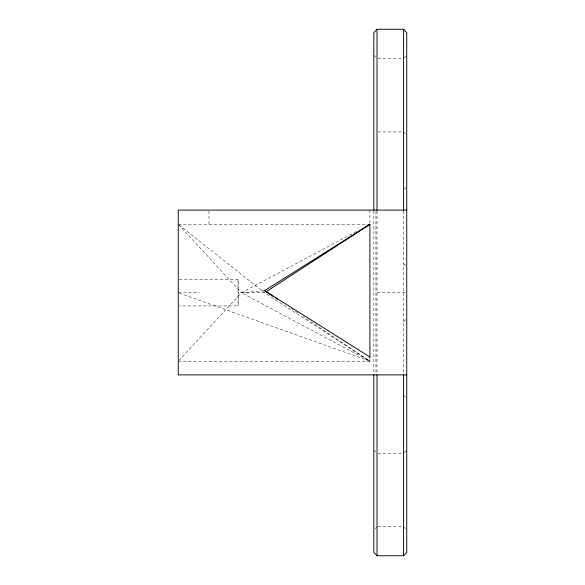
<?xml version="1.0" encoding="UTF-8"?>
<svg xmlns="http://www.w3.org/2000/svg" width="585" height="585" viewBox="0 0 585 585"><rect width="100%" height="100%" fill="white"/><g stroke="black" fill="none" stroke-linecap="round" stroke-linejoin="round"><path stroke-width="0.44" stroke-dasharray="2.92 2.19" d="M178.871 360.536L241.429 292.763L357.852 230.731M404.22 57.791L406.75 55.253M404.22 189.416L406.75 186.878M403.591 321.677L406.75 318.503M404.22 452.666L406.75 450.128M375.109 528.686L377.003 526.792M263.703 290.738L241.429 292.763L178.871 224.991M377.888 58.427L403.591 58.427M377.888 131.917L401.822 131.917M178.249 224.318L369.895 224.318M179.156 279.601L238.278 279.601L238.278 305.926L179.156 305.926M377.003 292.5L405.961 292.5M178.249 292.763L199.273 292.763M178.249 361.208L369.895 361.208L264.595 292.763L241.429 292.763L369.895 361.208L369.895 358.174M377.888 453.302L403.591 453.302M377.888 526.792L403.591 526.792L406.122 529.323M179.112 293.07L369.895 361.208L303.227 316.543M291.111 308.419L299.44 314.006M178.966 224.881L264.595 292.763M403.591 131.917L406.122 134.448M403.591 263.542L406.122 266.073M403.591 395.167L406.122 397.698M373.844 55.253L375.738 57.154M373.844 450.128L375.738 452.029M403.591 211.01L403.591 373.99M377.003 211.01L377.003 373.99M375.95 210.878L375.95 374.122M373.844 210.878L373.844 374.122M369.895 210.103L369.895 223.814M237.971 279.601L237.971 305.926M208.999 210.995L208.999 224.318"/><path stroke-width="0.88" d="M373.844 374.766L373.844 552.379L377.003 555.75L403.591 555.75L406.75 552.379L406.75 32.621L403.591 29.25L377.003 29.25L373.844 32.621L373.844 210.234M266.124 291.769L369.895 224.318L369.895 357.589M272.932 296.244L264.595 290.657L369.895 224.318L365.881 226.453M406.75 210.103L178.249 210.103L178.249 374.897L406.75 374.897M264.595 290.657L369.895 356.996M275.199 297.765L277.473 299.286M403.591 29.25L403.591 210.234M403.591 374.766L403.591 555.75M377.003 29.25L377.003 210.234M377.003 374.766L377.003 555.75"/></g></svg>
